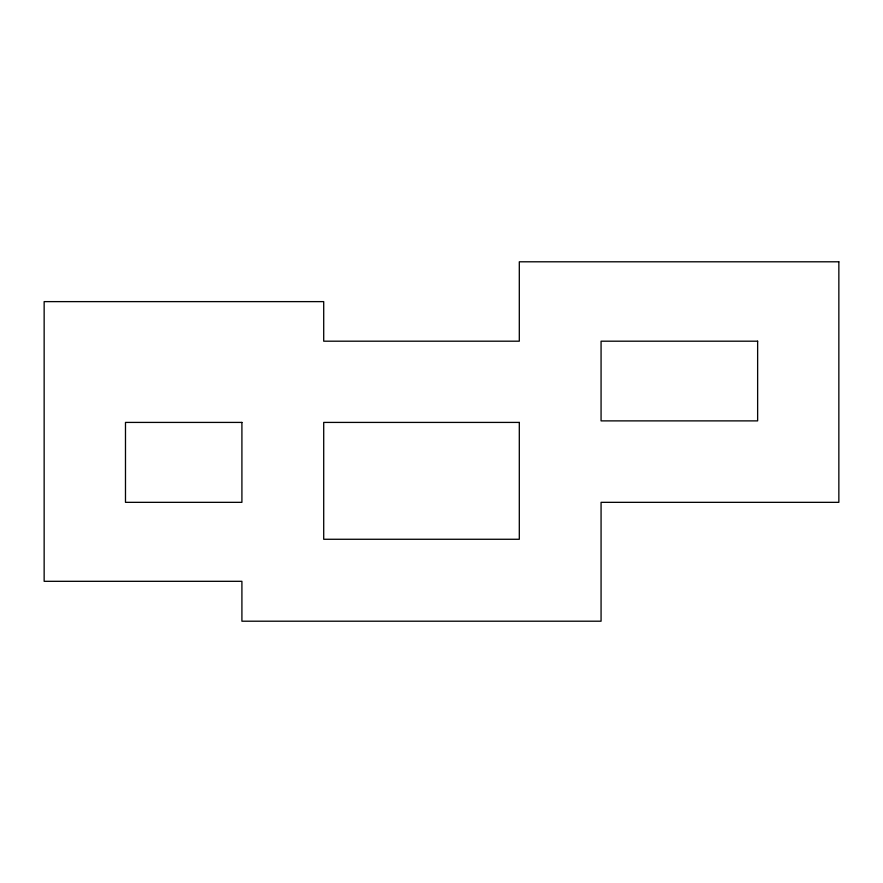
<?xml version="1.0" encoding="UTF-8"?>
<svg xmlns="http://www.w3.org/2000/svg" width="883" height="883" viewBox="0 0 883 883"><rect width="100%" height="100%" fill="white"/><g stroke="black" fill="none" stroke-linecap="round" stroke-linejoin="round"><path stroke-width="1.32" d="M838.85 261.798L519.303 261.798L519.303 341.191L323.708 341.191L323.708 301.622L44.15 301.622L44.15 581.312L241.909 581.312L241.909 621.202L601.069 621.202L601.069 502.339L838.85 502.339L838.85 261.798M757.636 341.191L601.069 341.191L601.069 420.882L757.636 420.882L757.636 341.191M241.909 422.416L125.485 422.416L125.485 502.339L241.909 502.339L241.909 422.416M519.303 422.416L323.708 422.416L323.708 539.27L519.303 539.27L519.303 422.416"/></g></svg>
